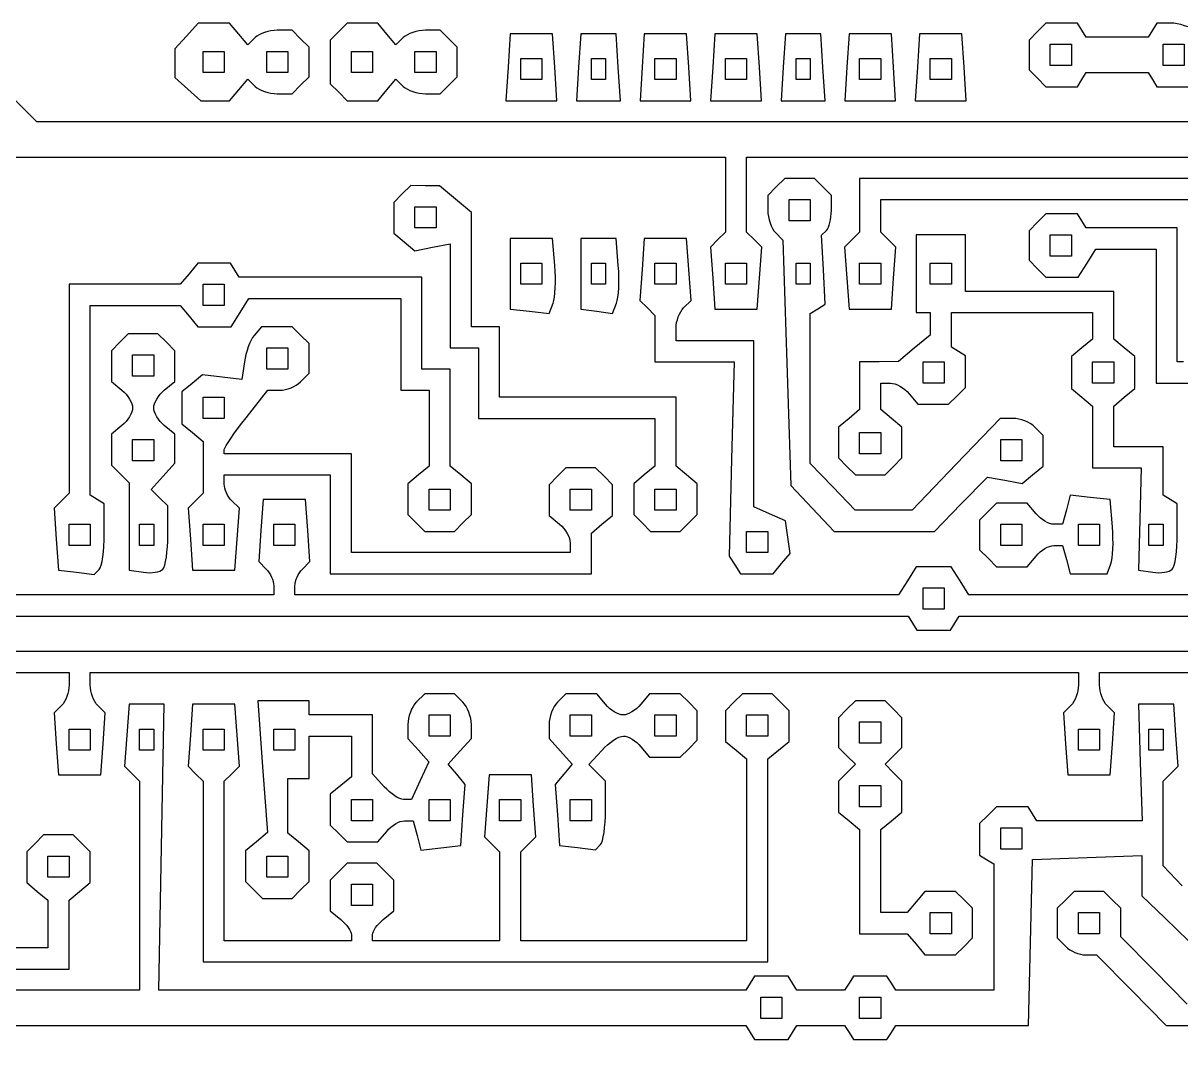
# Model space of a CAD drawing. Extents: x 0.07 to 5.4, y 0.01 to 3.17.
# Drawn here: x 1.928 to 3.75, y 1.517 to 3.161 of the extents above; entities that cross this region are included whole.
import ezdxf

# ---------------------------------------------------------------- set-up
doc = ezdxf.new("R2010")
doc.units = 0
doc.layers.get('0').update_dxf_attribs({"linetype": 'CONTINUOUS'})

msp = doc.modelspace()

# ---------------------------------------------------------------- linework, layer by layer
at = {"color": 7}
for points in [[(2.293152, 3.138442), (2.28157, 3.12686), (2.267347, 3.143998), (2.253124, 3.161135), (2.228429, 3.161135), (2.203734, 3.161135), (2.185345, 3.140816), (2.166956, 3.120497), (2.166956, 3.098094), (2.166956, 3.075691), (2.187275, 3.057302), (2.207595, 3.038913), (2.230359, 3.038913), (2.230359, 3.038913)], [(2.526485, 3.138442), (2.514903, 3.12686), (2.50068, 3.143998), (2.486457, 3.161135), (2.462262, 3.161135), (2.438067, 3.161135), (2.424734, 3.147802), (2.4114, 3.134469), (2.4114, 3.100024), (2.4114, 3.06558), (2.424734, 3.052246), (2.438067, 3.038913), (2.462262, 3.038913), (2.462263, 3.038913)], [(3.734429, 3.161135), (3.712712, 3.161135), (3.705845, 3.150024), (3.698978, 3.138913), (3.650289, 3.138913), (3.601601, 3.138913), (3.594734, 3.150024), (3.587867, 3.161135), (3.562967, 3.161135), (3.538067, 3.161135), (3.524734, 3.147802), (3.5114, 3.134469), (3.5114, 3.111135), (3.5114, 3.087802), (3.524734, 3.074469), (3.538067, 3.061135), (3.562967, 3.061135), (3.587867, 3.061135), (3.594734, 3.072246), (3.601601, 3.083357), (3.650289, 3.083357), (3.698978, 3.083357), (3.705845, 3.072246), (3.712712, 3.061135), (3.737612, 3.061135), (3.762512, 3.061135)], [(2.328067, 3.050024), (2.3514, 3.050024), (2.364734, 3.063357), (2.378067, 3.076691), (2.378067, 3.100024), (2.378067, 3.123357), (2.364734, 3.136691), (2.3514, 3.150024), (2.328067, 3.150024)], [(2.5614, 3.050024), (2.584734, 3.050024), (2.598067, 3.063357), (2.6114, 3.076691), (2.6114, 3.100024), (2.6114, 3.123357), (2.598067, 3.136691), (2.584734, 3.150024), (2.5614, 3.150024)], [(2.728068, 3.038913), (2.768174, 3.038913), (2.764787, 3.091691), (2.761401, 3.144469), (2.728068, 3.144469), (2.694734, 3.144469), (2.691348, 3.091691), (2.687961, 3.038913), (2.728068, 3.038913), (2.728068, 3.038913)], [(2.833623, 3.038913), (2.868174, 3.038913), (2.864787, 3.091691), (2.861401, 3.144469), (2.833623, 3.144469), (2.805845, 3.144469), (2.802459, 3.091691), (2.799072, 3.038913), (2.833623, 3.038913), (2.833623, 3.038913)], [(2.939179, 3.038913), (2.979285, 3.038913), (2.975899, 3.091691), (2.972512, 3.144469), (2.939179, 3.144469), (2.905845, 3.144469), (2.902459, 3.091691), (2.899072, 3.038913), (2.939179, 3.038913), (2.939179, 3.038913)], [(3.05029, 3.038913), (3.090396, 3.038913), (3.08701, 3.091691), (3.083623, 3.144469), (3.05029, 3.144469), (3.016956, 3.144469), (3.01357, 3.091691), (3.010183, 3.038913), (3.05029, 3.038913), (3.05029, 3.038913)], [(3.155845, 3.038913), (3.190396, 3.038913), (3.18701, 3.091691), (3.183623, 3.144469), (3.155845, 3.144469), (3.128068, 3.144469), (3.124681, 3.091691), (3.121294, 3.038913), (3.155845, 3.038913), (3.155845, 3.038913)], [(3.261401, 3.038913), (3.301507, 3.038913), (3.298121, 3.091691), (3.294734, 3.144469), (3.261401, 3.144469), (3.228068, 3.144469), (3.224681, 3.091691), (3.221294, 3.038913), (3.261401, 3.038913), (3.261401, 3.038913)], [(3.372512, 3.038913), (3.412618, 3.038913), (3.409232, 3.091691), (3.405845, 3.144469), (3.372512, 3.144469), (3.339179, 3.144469), (3.335792, 3.091691), (3.332406, 3.038913), (3.372512, 3.038913), (3.372512, 3.038913)], [(2.228067, 3.083357), (2.2114, 3.083357), (2.2114, 3.100024), (2.2114, 3.116691), (2.228067, 3.116691), (2.244734, 3.116691), (2.244734, 3.100024), (2.244734, 3.083357), (2.228067, 3.083357), (2.228067, 3.083357)], [(2.328067, 3.083357), (2.3114, 3.083357), (2.3114, 3.100024), (2.3114, 3.116691), (2.328067, 3.116691), (2.344734, 3.116691), (2.344734, 3.100024), (2.344734, 3.083357), (2.328067, 3.083357), (2.328067, 3.083357)], [(2.4614, 3.083357), (2.444734, 3.083357), (2.444734, 3.100024), (2.444734, 3.116691), (2.4614, 3.116691), (2.478067, 3.116691), (2.478067, 3.100024), (2.478067, 3.083357), (2.4614, 3.083357), (2.4614, 3.083357)], [(2.5614, 3.083357), (2.544734, 3.083357), (2.544734, 3.100024), (2.544734, 3.116691), (2.5614, 3.116691), (2.578067, 3.116691), (2.578067, 3.100024), (2.578067, 3.083357), (2.5614, 3.083357), (2.5614, 3.083357)], [(3.561401, 3.094469), (3.544734, 3.094469), (3.544734, 3.111135), (3.544734, 3.127802), (3.561401, 3.127802), (3.578068, 3.127802), (3.578068, 3.111135), (3.578068, 3.094469), (3.561401, 3.094469), (3.561401, 3.094469)], [(3.739179, 3.094469), (3.722512, 3.094469), (3.722512, 3.111135), (3.722512, 3.127802), (3.739179, 3.127802), (3.755845, 3.127802), (3.755845, 3.111135), (3.755845, 3.094469), (3.739179, 3.094469), (3.739179, 3.094469)], [(2.728068, 3.072246), (2.711401, 3.072246), (2.711401, 3.088913), (2.711401, 3.10558), (2.728068, 3.10558), (2.744734, 3.10558), (2.744734, 3.088913), (2.744734, 3.072246), (2.728068, 3.072246), (2.728068, 3.072246)], [(2.833623, 3.072246), (2.822512, 3.072246), (2.822512, 3.088913), (2.822512, 3.10558), (2.833623, 3.10558), (2.844734, 3.10558), (2.844734, 3.088913), (2.844734, 3.072246), (2.833623, 3.072246), (2.833623, 3.072246)], [(2.939179, 3.072246), (2.922512, 3.072246), (2.922512, 3.088913), (2.922512, 3.10558), (2.939179, 3.10558), (2.955845, 3.10558), (2.955845, 3.088913), (2.955845, 3.072246), (2.939179, 3.072246), (2.939179, 3.072246)], [(3.05029, 3.072246), (3.033623, 3.072246), (3.033623, 3.088913), (3.033623, 3.10558), (3.05029, 3.10558), (3.066956, 3.10558), (3.066956, 3.088913), (3.066956, 3.072246), (3.05029, 3.072246), (3.05029, 3.072246)], [(3.155845, 3.072246), (3.144734, 3.072246), (3.144734, 3.088913), (3.144734, 3.10558), (3.155845, 3.10558), (3.166956, 3.10558), (3.166956, 3.088913), (3.166956, 3.072246), (3.155845, 3.072246), (3.155845, 3.072246)], [(3.261401, 3.072246), (3.244734, 3.072246), (3.244734, 3.088913), (3.244734, 3.10558), (3.261401, 3.10558), (3.278068, 3.10558), (3.278068, 3.088913), (3.278068, 3.072246), (3.261401, 3.072246), (3.261401, 3.072246)], [(3.372512, 3.072246), (3.355845, 3.072246), (3.355845, 3.088913), (3.355845, 3.10558), (3.372512, 3.10558), (3.389179, 3.10558), (3.389179, 3.088913), (3.389179, 3.072246), (3.372512, 3.072246), (3.372512, 3.072246)], [(5.0114, 3.00558), (3.480566, 3.00558), (1.949733, 3.00558), (1.866956, 3.088913)], [(2.230359, 3.038913), (2.253124, 3.038913), (2.267347, 3.056051), (2.28157, 3.073188), (2.293152, 3.061606)], [(2.462263, 3.038913), (2.486458, 3.038913), (2.500681, 3.056051), (2.514904, 3.073188), (2.526486, 3.061606)], [(1.906608, 2.950024), (2.470115, 2.950024), (3.033622, 2.950024), (3.033622, 2.891135), (3.033622, 2.832246), (3.021799, 2.820423), (3.009975, 2.808599), (3.013465, 2.759867), (3.016956, 2.711135), (3.050289, 2.711135), (3.083622, 2.711135), (3.087113, 2.759867), (3.090603, 2.808599), (3.078779, 2.820423), (3.066956, 2.832246), (3.066956, 2.891135), (3.066956, 2.950024), (4.0114, 2.950024)], [(3.200289, 2.86632), (3.200289, 2.890024), (3.186956, 2.903357), (3.173623, 2.916691), (3.150289, 2.916691), (3.126956, 2.916691), (3.113623, 2.903357), (3.100289, 2.890024), (3.100289, 2.866691)], [(3.855845, 2.916691), (3.550289, 2.916691), (3.244734, 2.916691), (3.244734, 2.874469), (3.244734, 2.832246), (3.23291, 2.820423), (3.221086, 2.808599), (3.224577, 2.759867), (3.228067, 2.711135), (3.2614, 2.711135), (3.294734, 2.711135), (3.298224, 2.759867), (3.301715, 2.808599), (3.289891, 2.820423), (3.278067, 2.832246), (3.278067, 2.857802), (3.278067, 2.883357), (3.550289, 2.883357), (3.822512, 2.883357)], [(2.939178, 2.361135), (2.962512, 2.361135), (2.975845, 2.374469), (2.989178, 2.387802), (2.989178, 2.411997), (2.989178, 2.436192), (2.972512, 2.450024), (2.955845, 2.463856), (2.955845, 2.518051), (2.955845, 2.572246), (2.816956, 2.572246), (2.678067, 2.572246), (2.678067, 2.627802), (2.678067, 2.683357), (2.655845, 2.683357), (2.633623, 2.683357), (2.633623, 2.773243), (2.633623, 2.863129), (2.608623, 2.883985), (2.583623, 2.90484), (2.560845, 2.90521), (2.538067, 2.90558), (2.524734, 2.892246), (2.5114, 2.878913), (2.5114, 2.854718), (2.5114, 2.830523), (2.528003, 2.816744), (2.544606, 2.802965), (2.572448, 2.808287), (2.600289, 2.813609), (2.600289, 2.731817), (2.600289, 2.650024), (2.622512, 2.650024), (2.644734, 2.650024), (2.644734, 2.594469), (2.644734, 2.538913), (2.783623, 2.538913), (2.922512, 2.538913), (2.922512, 2.501385), (2.922512, 2.463856), (2.905845, 2.450024), (2.889178, 2.436192), (2.889178, 2.411997), (2.889178, 2.387802), (2.902512, 2.374469), (2.915845, 2.361135), (2.939178, 2.361135), (2.939178, 2.361135)], [(3.150289, 2.850024), (3.133623, 2.850024), (3.133623, 2.866691), (3.133623, 2.883357), (3.150289, 2.883357), (3.166956, 2.883357), (3.166956, 2.866691), (3.166956, 2.850024), (3.150289, 2.850024), (3.150289, 2.850024)], [(2.5614, 2.838913), (2.544734, 2.838913), (2.544734, 2.85558), (2.544734, 2.872246), (2.5614, 2.872246), (2.578067, 2.872246), (2.578067, 2.85558), (2.578067, 2.838913), (2.5614, 2.838913), (2.5614, 2.838913)], [(3.754484, 2.627802), (3.744734, 2.627802), (3.744734, 2.733357), (3.744734, 2.838913), (3.673167, 2.838913), (3.601601, 2.838913), (3.594734, 2.850024), (3.587867, 2.861135), (3.562967, 2.861135), (3.538067, 2.861135), (3.524734, 2.847802), (3.5114, 2.834469), (3.5114, 2.811135), (3.5114, 2.787802), (3.524734, 2.774469), (3.538067, 2.761135), (3.563529, 2.761135), (3.58899, 2.761135), (3.602868, 2.783357), (3.616746, 2.80558), (3.664073, 2.80558), (3.7114, 2.80558), (3.7114, 2.700024), (3.7114, 2.594469), (3.737456, 2.594469), (3.763512, 2.594469)], [(3.112212, 2.831435), (3.124134, 2.819513), (3.130232, 2.626435), (3.13633, 2.433357), (3.170489, 2.397246), (3.204649, 2.361135), (3.283547, 2.361135), (3.283547, 2.361135)], [(3.486399, 2.538913), (3.465842, 2.538913), (3.396747, 2.466691), (3.327652, 2.394469), (3.282817, 2.394469), (3.237982, 2.394469), (3.202469, 2.431109), (3.166956, 2.467749), (3.166956, 2.586008), (3.166956, 2.704268), (3.178831, 2.711607), (3.190706, 2.718947), (3.187831, 2.773115), (3.184956, 2.827283), (3.192623, 2.83495)], [(3.744734, 2.356776), (3.744734, 2.404268), (3.733623, 2.411135), (3.722512, 2.418002), (3.722512, 2.456235), (3.722512, 2.494469), (3.683623, 2.494469), (3.644734, 2.494469), (3.644734, 2.526441), (3.644734, 2.558414), (3.6614, 2.572246), (3.678067, 2.586078), (3.678067, 2.611135), (3.678067, 2.636192), (3.6614, 2.650024), (3.644734, 2.663856), (3.644734, 2.701385), (3.644734, 2.738913), (3.528067, 2.738913), (3.4114, 2.738913), (3.4114, 2.783357), (3.4114, 2.827802), (3.372512, 2.827802), (3.333623, 2.827802), (3.333623, 2.766691), (3.333623, 2.70558), (3.344734, 2.70558), (3.355845, 2.70558), (3.355845, 2.687916), (3.355845, 2.670253), (3.330845, 2.649397), (3.305845, 2.628541), (3.275289, 2.628172), (3.244734, 2.627802), (3.244734, 2.590274), (3.244734, 2.552745), (3.228067, 2.538913), (3.2114, 2.525081), (3.2114, 2.500886), (3.2114, 2.476691), (3.224734, 2.463357), (3.238067, 2.450024), (3.2614, 2.450024), (3.284734, 2.450024), (3.298067, 2.463357), (3.3114, 2.476691), (3.3114, 2.500886), (3.3114, 2.525081), (3.294734, 2.538913), (3.278067, 2.552745), (3.278067, 2.573607), (3.278067, 2.594469), (3.293373, 2.594469)], [(3.5614, 2.794469), (3.544734, 2.794469), (3.544734, 2.811135), (3.544734, 2.827802), (3.5614, 2.827802), (3.578067, 2.827802), (3.578067, 2.811135), (3.578067, 2.794469), (3.5614, 2.794469), (3.5614, 2.794469)], [(2.764919, 2.779411), (2.7614, 2.822246), (2.728067, 2.822246), (2.694734, 2.822246), (2.694734, 2.766691), (2.694734, 2.711135), (2.725353, 2.707613), (2.725353, 2.707613)], [(2.864919, 2.779411), (2.8614, 2.822246), (2.833623, 2.822246), (2.805845, 2.822246), (2.805845, 2.766691), (2.805845, 2.711135), (2.830895, 2.707578), (2.830895, 2.707578)], [(2.967669, 2.712959), (2.979492, 2.724783), (2.976002, 2.773515), (2.972512, 2.822246), (2.939178, 2.822246), (2.905845, 2.822246), (2.902354, 2.773515), (2.898864, 2.724783), (2.910688, 2.712959), (2.922512, 2.701135), (2.922512, 2.664469), (2.922512, 2.627802), (2.984859, 2.627802), (3.047206, 2.627802), (3.043192, 2.475024), (3.039178, 2.322246), (3.048167, 2.308357), (3.057156, 2.294469), (3.082918, 2.294469), (3.082918, 2.294469)], [(2.055845, 2.356776), (2.055845, 2.404268), (2.044734, 2.411135), (2.033623, 2.418002), (2.033623, 2.567347), (2.033623, 2.716691), (2.104484, 2.716691), (2.175346, 2.716691), (2.189178, 2.700024), (2.20301, 2.683357), (2.229333, 2.683357), (2.255657, 2.683357), (2.269535, 2.70558), (2.283413, 2.727802), (2.402962, 2.727802), (2.522512, 2.727802), (2.522512, 2.65558), (2.522512, 2.583357), (2.544734, 2.583357), (2.566956, 2.583357), (2.566956, 2.523607), (2.566956, 2.463856), (2.550289, 2.450024), (2.533623, 2.436192), (2.533623, 2.411997), (2.533623, 2.387802), (2.546956, 2.374469), (2.560289, 2.361135), (2.583623, 2.361135), (2.606956, 2.361135), (2.620289, 2.374469), (2.633623, 2.387802), (2.633623, 2.411997), (2.633623, 2.436192), (2.616956, 2.450024), (2.600289, 2.463856), (2.600289, 2.540274), (2.600289, 2.616691), (2.578067, 2.616691), (2.555845, 2.616691), (2.555845, 2.688913), (2.555845, 2.761135), (2.412056, 2.761135), (2.268267, 2.761135), (2.2614, 2.772246), (2.254533, 2.783357), (2.228772, 2.783357), (2.20301, 2.783357), (2.189178, 2.766691), (2.175346, 2.750024), (2.087818, 2.750024), (2.000289, 2.750024), (2.000289, 2.58558), (2.000289, 2.421135), (1.988466, 2.409312), (1.976642, 2.397488), (1.980132, 2.348756), (1.983623, 2.300024), (2.011816, 2.296736), (2.011816, 2.296736)], [(2.728067, 2.750024), (2.7114, 2.750024), (2.7114, 2.766691), (2.7114, 2.783357), (2.728067, 2.783357), (2.744734, 2.783357), (2.744734, 2.766691), (2.744734, 2.750024), (2.728067, 2.750024), (2.728067, 2.750024)], [(2.833623, 2.750024), (2.822512, 2.750024), (2.822512, 2.766691), (2.822512, 2.783357), (2.833623, 2.783357), (2.844734, 2.783357), (2.844734, 2.766691), (2.844734, 2.750024), (2.833623, 2.750024), (2.833623, 2.750024)], [(2.939178, 2.750024), (2.922511, 2.750024), (2.922511, 2.766691), (2.922511, 2.783357), (2.939178, 2.783357), (2.955844, 2.783357), (2.955844, 2.766691), (2.955844, 2.750024), (2.939178, 2.750024), (2.939178, 2.750024)], [(3.050289, 2.750024), (3.033622, 2.750024), (3.033622, 2.766691), (3.033622, 2.783357), (3.050289, 2.783357), (3.066956, 2.783357), (3.066956, 2.766691), (3.066956, 2.750024), (3.050289, 2.750024), (3.050289, 2.750024)], [(3.155845, 2.750024), (3.144734, 2.750024), (3.144734, 2.766691), (3.144734, 2.783357), (3.155845, 2.783357), (3.166956, 2.783357), (3.166956, 2.766691), (3.166956, 2.750024), (3.155845, 2.750024), (3.155845, 2.750024)], [(3.2614, 2.750024), (3.244734, 2.750024), (3.244734, 2.766691), (3.244734, 2.783357), (3.2614, 2.783357), (3.278067, 2.783357), (3.278067, 2.766691), (3.278067, 2.750024), (3.2614, 2.750024), (3.2614, 2.750024)], [(3.372512, 2.750024), (3.355845, 2.750024), (3.355845, 2.766691), (3.355845, 2.783357), (3.372512, 2.783357), (3.389178, 2.783357), (3.389178, 2.766691), (3.389178, 2.750024), (3.372512, 2.750024), (3.372512, 2.750024)], [(2.228067, 2.716691), (2.2114, 2.716691), (2.2114, 2.733357), (2.2114, 2.750024), (2.228067, 2.750024), (2.244734, 2.750024), (2.244734, 2.733357), (2.244734, 2.716691), (2.228067, 2.716691), (2.228067, 2.716691)], [(2.725353, 2.707613), (2.755971, 2.704091), (2.762204, 2.720334)], [(2.830895, 2.707578), (2.855944, 2.704021), (2.862191, 2.720299)], [(3.322512, 2.577802), (3.336344, 2.561135), (3.360539, 2.561135), (3.384734, 2.561135), (3.398067, 2.574469), (3.4114, 2.587802), (3.4114, 2.612702), (3.4114, 2.637602), (3.400289, 2.644469), (3.389178, 2.651336), (3.389178, 2.678458), (3.389178, 2.70558), (3.500289, 2.70558), (3.6114, 2.70558), (3.6114, 2.684718), (3.6114, 2.663856), (3.594734, 2.650024), (3.578067, 2.636192), (3.578067, 2.611135), (3.578067, 2.586078), (3.594734, 2.572246), (3.6114, 2.558414), (3.6114, 2.509775), (3.6114, 2.461135), (3.649739, 2.461135), (3.688078, 2.461135), (3.68585, 2.38058), (3.683623, 2.300024), (3.706302, 2.296778), (3.706302, 2.296778)], [(2.364734, 2.596691), (2.378067, 2.610024), (2.378067, 2.633357), (2.378067, 2.656691), (2.364734, 2.670024), (2.3514, 2.683357), (2.327205, 2.683357), (2.30301, 2.683357), (2.291603, 2.669469)], [(3.082918, 2.294469), (3.108679, 2.294469), (3.122004, 2.310524), (3.135328, 2.326579), (3.131697, 2.35219), (3.128067, 2.377802), (3.103067, 2.38877), (3.078067, 2.399738), (3.078067, 2.530437), (3.078067, 2.661135), (3.016956, 2.661135), (2.955845, 2.661135), (2.955845, 2.681135)], [(2.150289, 2.583357), (2.166956, 2.59719), (2.166956, 2.621385), (2.166956, 2.64558), (2.153623, 2.658913), (2.140289, 2.672246), (2.116956, 2.672246), (2.093623, 2.672246), (2.080289, 2.658913), (2.066956, 2.64558), (2.066956, 2.621385), (2.066956, 2.59719), (2.083623, 2.583357)], [(2.328066, 2.616691), (2.3114, 2.616691), (2.3114, 2.633357), (2.3114, 2.650024), (2.328066, 2.650024), (2.344733, 2.650024), (2.344733, 2.633357), (2.344733, 2.616691), (2.328066, 2.616691), (2.328066, 2.616691)], [(2.116956, 2.60558), (2.100289, 2.60558), (2.100289, 2.622246), (2.100289, 2.638913), (2.116956, 2.638913), (2.133623, 2.638913), (2.133623, 2.622246), (2.133623, 2.60558), (2.116956, 2.60558), (2.116956, 2.60558)], [(2.276354, 2.627802), (2.272512, 2.600024), (2.241368, 2.603674), (2.210224, 2.607324), (2.194145, 2.59398), (2.178067, 2.580636), (2.178067, 2.55558), (2.178067, 2.530523), (2.194734, 2.516691), (2.2114, 2.502859), (2.2114, 2.461997), (2.2114, 2.421135), (2.199577, 2.409312), (2.187753, 2.397488), (2.191243, 2.348756), (2.194734, 2.300024), (2.228067, 2.300024), (2.2614, 2.300024), (2.264891, 2.348756), (2.268381, 2.397488), (2.256558, 2.409312)], [(3.3614, 2.594469), (3.344734, 2.594469), (3.344734, 2.611135), (3.344734, 2.627802), (3.3614, 2.627802), (3.378067, 2.627802), (3.378067, 2.611135), (3.378067, 2.594469), (3.3614, 2.594469), (3.3614, 2.594469)], [(3.628067, 2.594469), (3.6114, 2.594469), (3.6114, 2.611135), (3.6114, 2.627802), (3.628067, 2.627802), (3.644734, 2.627802), (3.644734, 2.611135), (3.644734, 2.594469), (3.628067, 2.594469), (3.628067, 2.594469)], [(2.228066, 2.538913), (2.2114, 2.538913), (2.2114, 2.55558), (2.2114, 2.572246), (2.228066, 2.572246), (2.244733, 2.572246), (2.244733, 2.55558), (2.244733, 2.538913), (2.228066, 2.538913), (2.228066, 2.538913)], [(2.279001, 2.540092), (2.313268, 2.583357), (2.332334, 2.583357)], [(4.742016, 2.550024), (4.718388, 2.550024), (4.692672, 2.525865), (4.666956, 2.501706), (4.641239, 2.525865), (4.615523, 2.550024), (4.592962, 2.550024), (4.5704, 2.550024), (4.550289, 2.527802), (4.530178, 2.50558), (4.276345, 2.50558), (4.022511, 2.50558), (4.022511, 2.338913), (4.022511, 2.172246), (2.139178, 2.172246), (0.255845, 2.172246), (0.255845, 1.816691), (0.255845, 1.461135), (0.505189, 1.461135), (0.754533, 1.461135), (0.7614, 1.450024), (0.768267, 1.438913), (0.789984, 1.438913)], [(2.083623, 2.527802), (2.066956, 2.51397), (2.066956, 2.489775), (2.066956, 2.46558), (2.080845, 2.451664), (2.094734, 2.437749), (2.094734, 2.368887), (2.094734, 2.300024), (2.117413, 2.296778), (2.117413, 2.296778)], [(2.155845, 2.355209), (2.155845, 2.401135), (2.142774, 2.414206), (2.129703, 2.427277), (2.14833, 2.447859), (2.166956, 2.468441), (2.166956, 2.491205), (2.166956, 2.51397), (2.150289, 2.527802)], [(3.2614, 2.483357), (3.244734, 2.483357), (3.244734, 2.500024), (3.244734, 2.516691), (3.2614, 2.516691), (3.278067, 2.516691), (3.278067, 2.500024), (3.278067, 2.483357), (3.2614, 2.483357), (3.2614, 2.483357)], [(3.283547, 2.361135), (3.362446, 2.361135), (3.404222, 2.403918), (3.445999, 2.446701), (3.473208, 2.441499), (3.500417, 2.436298), (3.51702, 2.450077), (3.533623, 2.463856), (3.533623, 2.488051), (3.533623, 2.512246), (3.520289, 2.52558)], [(2.116956, 2.472246), (2.100289, 2.472246), (2.100289, 2.488913), (2.100289, 2.50558), (2.116956, 2.50558), (2.133623, 2.50558), (2.133623, 2.488913), (2.133623, 2.472246), (2.116956, 2.472246), (2.116956, 2.472246)], [(3.483623, 2.472246), (3.466956, 2.472246), (3.466956, 2.488913), (3.466956, 2.50558), (3.483623, 2.50558), (3.500289, 2.50558), (3.500289, 2.488913), (3.500289, 2.472246), (3.483623, 2.472246), (3.483623, 2.472246)], [(2.789178, 2.343108), (2.789178, 2.327802), (2.616956, 2.327802), (2.444734, 2.327802), (2.444734, 2.40558), (2.444734, 2.483357), (2.344734, 2.483357), (2.244734, 2.483357), (2.244734, 2.490092)], [(2.616955, 2.294469), (2.822511, 2.294469), (2.822511, 2.326441), (2.822511, 2.358414), (2.839178, 2.372246), (2.855845, 2.386078), (2.855845, 2.410274), (2.855845, 2.434469), (2.842512, 2.447802), (2.829178, 2.461135), (2.805845, 2.461135), (2.782512, 2.461135), (2.769178, 2.447802), (2.755845, 2.434469), (2.755845, 2.410274), (2.755845, 2.386078), (2.772512, 2.372246)], [(3.622511, 2.118913), (3.622511, 2.138913), (3.839178, 2.138913), (4.055845, 2.138913), (4.055845, 2.30558), (4.055845, 2.472246), (4.293011, 2.472246), (4.530178, 2.472246), (4.550289, 2.450024), (4.5704, 2.427802), (4.592962, 2.427802), (4.615523, 2.427802), (4.641239, 2.451961), (4.666956, 2.47612), (4.692672, 2.451961), (4.718388, 2.427802), (4.742016, 2.427802)], [(2.244734, 2.43558), (2.244734, 2.450024), (2.328067, 2.450024), (2.4114, 2.450024), (2.4114, 2.372246), (2.4114, 2.294469), (2.616956, 2.294469), (2.616955, 2.294469)], [(2.583623, 2.394469), (2.566956, 2.394469), (2.566956, 2.411135), (2.566956, 2.427802), (2.583623, 2.427802), (2.600289, 2.427802), (2.600289, 2.411135), (2.600289, 2.394469), (2.583623, 2.394469), (2.583623, 2.394469)], [(2.805844, 2.394469), (2.789178, 2.394469), (2.789178, 2.411135), (2.789178, 2.427802), (2.805844, 2.427802), (2.822511, 2.427802), (2.822511, 2.411135), (2.822511, 2.394469), (2.805844, 2.394469), (2.805844, 2.394469)], [(2.939178, 2.394469), (2.922512, 2.394469), (2.922512, 2.411135), (2.922512, 2.427802), (2.939178, 2.427802), (2.955845, 2.427802), (2.955845, 2.411135), (2.955845, 2.394469), (2.939178, 2.394469), (2.939178, 2.394469)], [(2.367668, 2.301848), (2.379492, 2.313672), (2.376002, 2.362403), (2.372511, 2.411135), (2.339178, 2.411135), (2.305845, 2.411135), (2.302354, 2.362403), (2.298864, 2.313672), (2.310687, 2.301848)], [(3.522512, 2.388913), (3.508679, 2.40558), (3.484484, 2.40558), (3.460289, 2.40558), (3.446956, 2.392246), (3.433623, 2.378913), (3.433623, 2.35558), (3.433623, 2.332246), (3.446956, 2.318913), (3.460289, 2.30558), (3.484484, 2.30558), (3.508679, 2.30558), (3.522512, 2.322246)], [(3.642696, 2.3683), (3.639178, 2.411135), (3.607796, 2.414731), (3.576414, 2.418326), (3.570389, 2.395286), (3.564364, 2.372246), (3.550354, 2.372246)], [(2.016956, 2.338913), (2.000289, 2.338913), (2.000289, 2.35558), (2.000289, 2.372246), (2.016956, 2.372246), (2.033623, 2.372246), (2.033623, 2.35558), (2.033623, 2.338913), (2.016956, 2.338913), (2.016956, 2.338913)], [(2.122512, 2.338913), (2.1114, 2.338913), (2.1114, 2.35558), (2.1114, 2.372246), (2.122512, 2.372246), (2.133623, 2.372246), (2.133623, 2.35558), (2.133623, 2.338913), (2.122512, 2.338913), (2.122512, 2.338913)], [(2.228066, 2.338913), (2.2114, 2.338913), (2.2114, 2.35558), (2.2114, 2.372246), (2.228066, 2.372246), (2.244733, 2.372246), (2.244733, 2.35558), (2.244733, 2.338913), (2.228066, 2.338913), (2.228066, 2.338913)], [(2.339178, 2.338913), (2.322511, 2.338913), (2.322511, 2.35558), (2.322511, 2.372246), (2.339178, 2.372246), (2.355845, 2.372246), (2.355845, 2.35558), (2.355845, 2.338913), (2.339178, 2.338913), (2.339178, 2.338913)], [(3.483622, 2.338913), (3.466956, 2.338913), (3.466956, 2.35558), (3.466956, 2.372246), (3.483622, 2.372246), (3.500289, 2.372246), (3.500289, 2.35558), (3.500289, 2.338913), (3.483622, 2.338913), (3.483622, 2.338913)], [(3.605845, 2.338913), (3.589178, 2.338913), (3.589178, 2.35558), (3.589178, 2.372246), (3.605845, 2.372246), (3.622511, 2.372246), (3.622511, 2.35558), (3.622511, 2.338913), (3.605845, 2.338913), (3.605845, 2.338913)], [(3.7114, 2.338913), (3.700289, 2.338913), (3.700289, 2.35558), (3.700289, 2.372246), (3.7114, 2.372246), (3.722512, 2.372246), (3.722512, 2.35558), (3.722512, 2.338913), (3.7114, 2.338913), (3.7114, 2.338913)], [(3.083622, 2.327802), (3.066955, 2.327802), (3.066955, 2.344469), (3.066955, 2.361135), (3.083622, 2.361135), (3.100289, 2.361135), (3.100289, 2.344469), (3.100289, 2.327802), (3.083622, 2.327802), (3.083622, 2.327802)], [(3.550354, 2.338913), (3.564364, 2.338913), (3.570175, 2.316691), (3.575987, 2.294469), (3.605153, 2.294469), (3.605153, 2.294469)], [(2.011816, 2.296736), (2.04001, 2.293448), (2.047927, 2.301366)], [(3.9114, 2.277146), (3.9114, 2.261135), (3.664073, 2.261135), (3.416746, 2.261135), (3.402868, 2.283357), (3.38899, 2.30558), (3.3614, 2.30558), (3.333811, 2.30558), (3.319933, 2.283357), (3.306055, 2.261135), (2.83095, 2.261135), (2.355845, 2.261135), (2.355845, 2.27558)], [(3.605153, 2.294469), (3.63432, 2.294469), (3.640267, 2.309967)], [(2.322511, 2.27558), (2.322511, 2.261135), (2.0614, 2.261135), (1.800289, 2.261135)], [(3.3614, 2.238913), (3.344733, 2.238913), (3.344733, 2.25558), (3.344733, 2.272246), (3.3614, 2.272246), (3.378067, 2.272246), (3.378067, 2.25558), (3.378067, 2.238913), (3.3614, 2.238913), (3.3614, 2.238913)], [(1.755189, 2.227802), (3.3212, 2.227802), (3.328067, 2.216691), (3.334934, 2.20558), (3.3614, 2.20558), (3.387866, 2.20558), (3.394733, 2.216691), (3.4016, 2.227802), (3.673167, 2.227802), (3.944733, 2.227802)], [(0.978067, 2.118913), (0.978067, 2.138913), (1.489178, 2.138913), (2.000289, 2.138913), (2.000289, 2.118913)], [(2.033622, 2.118913), (2.033622, 2.138913), (2.8114, 2.138913), (3.589178, 2.138913), (3.589178, 2.118913)], [(2.655844, 1.683358), (3.100288, 1.683358), (3.100288, 1.843108), (3.100288, 2.002859), (3.116955, 2.016691), (3.133622, 2.030523), (3.133622, 2.054718), (3.133622, 2.078913), (3.120288, 2.092246), (3.106955, 2.10558), (3.083622, 2.10558), (3.060288, 2.10558), (3.046955, 2.092246), (3.033622, 2.078913), (3.033622, 2.054718), (3.033622, 2.030523), (3.050288, 2.016691), (3.066955, 2.002859), (3.066955, 1.859775), (3.066955, 1.716691), (2.889177, 1.716691), (2.7114, 1.716691), (2.7114, 1.786691), (2.7114, 1.856691), (2.723223, 1.868515), (2.735047, 1.880338), (2.731557, 1.92907), (2.728067, 1.977802), (2.694733, 1.977802), (2.6614, 1.977802), (2.65791, 1.92907), (2.654419, 1.880338), (2.666243, 1.868515), (2.678067, 1.856691), (2.678067, 1.786691), (2.678067, 1.716691), (2.578067, 1.716691), (2.478067, 1.716691), (2.478067, 1.726442)], [(2.620289, 2.092246), (2.606956, 2.10558), (2.583622, 2.10558), (2.560289, 2.10558), (2.546956, 2.092246)], [(2.844734, 2.088913), (2.830902, 2.10558), (2.806707, 2.10558), (2.782512, 2.10558), (2.769178, 2.092246)], [(2.900289, 2.022246), (2.914121, 2.00558), (2.938316, 2.00558), (2.962512, 2.00558), (2.975845, 2.018913), (2.989178, 2.032246), (2.989178, 2.05558), (2.989178, 2.078913), (2.975845, 2.092246), (2.962512, 2.10558), (2.938316, 2.10558), (2.914121, 2.10558), (2.900289, 2.088913)], [(3.752368, 1.80341), (3.722511, 1.834574), (3.722511, 1.901188), (3.722511, 1.967802), (3.734335, 1.979626), (3.746159, 1.991449), (3.742668, 2.040181), (3.739178, 2.088913), (3.7114, 2.088913), (3.683622, 2.088913), (3.686589, 1.997246), (3.689555, 1.90558), (3.606689, 1.90558), (3.523823, 1.90558), (3.516956, 1.916691), (3.510089, 1.927802), (3.485189, 1.927802), (3.460289, 1.927802), (3.446956, 1.914469), (3.433622, 1.901135), (3.433622, 1.876236), (3.433622, 1.851336), (3.444733, 1.844469), (3.455845, 1.837602), (3.455845, 1.738257), (3.455845, 1.638913), (3.378723, 1.638913), (3.3016, 1.638913), (3.294733, 1.650024), (3.287866, 1.661135), (3.2614, 1.661135), (3.234934, 1.661135), (3.228067, 1.650024), (3.2212, 1.638913), (3.183622, 1.638913), (3.146045, 1.638913), (3.139178, 1.650024), (3.132311, 1.661135), (3.105845, 1.661135), (3.079378, 1.661135), (3.072511, 1.650024), (3.065644, 1.638913), (2.603752, 1.638913), (2.14186, 1.638913), (2.146074, 1.863913), (2.150289, 2.088913), (2.122511, 2.088913), (2.094733, 2.088913), (2.091243, 2.040181), (2.087753, 1.991449), (2.099576, 1.979626), (2.1114, 1.967802), (2.1114, 1.803358), (2.1114, 1.638913), (1.284278, 1.638913)], [(1.988465, 2.087089), (1.976642, 2.075266), (1.980132, 2.026534), (1.983622, 1.977802), (2.016956, 1.977802), (2.050289, 1.977802), (2.053779, 2.026534), (2.05727, 2.075266), (2.045446, 2.087089)], [(2.444733, 1.726442), (2.444733, 1.716691), (2.344733, 1.716691), (2.244733, 1.716691), (2.244733, 1.842246), (2.244733, 1.967802), (2.256557, 1.979626), (2.268381, 1.991449), (2.26489, 2.040181), (2.2614, 2.088913), (2.228067, 2.088913), (2.194733, 2.088913), (2.191243, 2.040181), (2.187753, 1.991449), (2.199576, 1.979626), (2.2114, 1.967802), (2.2114, 1.82558), (2.2114, 1.683358), (2.655844, 1.683358), (2.655844, 1.683358)], [(2.496455, 1.95923), (2.478067, 1.979552), (2.478067, 2.025899), (2.478067, 2.072246), (2.428067, 2.072246), (2.378067, 2.072246), (2.378067, 2.083358), (2.378067, 2.094469), (2.337655, 2.094469), (2.297244, 2.094469), (2.30486, 1.99072), (2.312476, 1.886971), (2.295271, 1.872693), (2.278067, 1.858414), (2.278067, 1.834219), (2.278067, 1.810024), (2.2914, 1.796691), (2.304733, 1.783358), (2.328067, 1.783358), (2.328067, 1.783358)], [(3.371649, 1.694469), (3.395844, 1.694469), (3.409177, 1.707802), (3.422511, 1.721135), (3.422511, 1.744469), (3.422511, 1.767802), (3.409177, 1.781135), (3.395844, 1.794469), (3.371649, 1.794469), (3.347454, 1.794469), (3.333622, 1.777802), (3.31979, 1.761135), (3.298928, 1.761135), (3.278066, 1.761135), (3.278066, 1.826442), (3.278066, 1.891748), (3.294733, 1.90558), (3.3114, 1.919412), (3.3114, 1.943607), (3.3114, 1.967802), (3.298066, 1.981135), (3.284733, 1.994469), (3.298066, 2.007802), (3.3114, 2.021135), (3.3114, 2.044469), (3.3114, 2.067802), (3.298066, 2.081135), (3.284733, 2.094469), (3.2614, 2.094469), (3.238066, 2.094469), (3.224733, 2.081135), (3.2114, 2.067802), (3.2114, 2.044469), (3.2114, 2.021135), (3.224733, 2.007802), (3.238066, 1.994469), (3.224733, 1.981135), (3.2114, 1.967802), (3.2114, 1.943607), (3.2114, 1.919412), (3.228066, 1.90558), (3.244733, 1.891748), (3.244733, 1.809775), (3.244733, 1.727802), (3.282261, 1.727802), (3.31979, 1.727802), (3.333622, 1.711135), (3.347454, 1.694469), (3.371649, 1.694469), (3.371649, 1.694469)], [(3.577354, 2.087089), (3.56553, 2.075266), (3.569021, 2.026534), (3.572511, 1.977802), (3.605845, 1.977802), (3.639178, 1.977802), (3.642668, 2.026534), (3.646159, 2.075266), (3.634335, 2.087089)], [(2.583622, 2.038913), (2.566956, 2.038913), (2.566956, 2.05558), (2.566956, 2.072246), (2.583622, 2.072246), (2.600289, 2.072246), (2.600289, 2.05558), (2.600289, 2.038913), (2.583622, 2.038913), (2.583622, 2.038913)], [(2.805845, 2.038913), (2.789178, 2.038913), (2.789178, 2.05558), (2.789178, 2.072246), (2.805845, 2.072246), (2.822512, 2.072246), (2.822512, 2.05558), (2.822512, 2.038913), (2.805845, 2.038913), (2.805845, 2.038913)], [(2.939178, 2.038913), (2.922512, 2.038913), (2.922512, 2.05558), (2.922512, 2.072246), (2.939178, 2.072246), (2.955845, 2.072246), (2.955845, 2.05558), (2.955845, 2.038913), (2.939178, 2.038913), (2.939178, 2.038913)], [(3.083622, 2.038913), (3.066955, 2.038913), (3.066955, 2.05558), (3.066955, 2.072246), (3.083622, 2.072246), (3.100288, 2.072246), (3.100288, 2.05558), (3.100288, 2.038913), (3.083622, 2.038913), (3.083622, 2.038913)], [(3.2614, 2.027802), (3.244733, 2.027802), (3.244733, 2.044469), (3.244733, 2.061135), (3.2614, 2.061135), (3.278067, 2.061135), (3.278067, 2.044469), (3.278067, 2.027802), (3.2614, 2.027802), (3.2614, 2.027802)], [(2.016956, 2.016691), (2.000289, 2.016691), (2.000289, 2.033358), (2.000289, 2.050024), (2.016956, 2.050024), (2.033622, 2.050024), (2.033622, 2.033358), (2.033622, 2.016691), (2.016956, 2.016691), (2.016956, 2.016691)], [(2.122511, 2.016691), (2.1114, 2.016691), (2.1114, 2.033358), (2.1114, 2.050024), (2.122511, 2.050024), (2.133622, 2.050024), (2.133622, 2.033358), (2.133622, 2.016691), (2.122511, 2.016691), (2.122511, 2.016691)], [(2.228066, 2.016691), (2.2114, 2.016691), (2.2114, 2.033358), (2.2114, 2.050024), (2.228066, 2.050024), (2.244733, 2.050024), (2.244733, 2.033358), (2.244733, 2.016691), (2.228066, 2.016691), (2.228066, 2.016691)], [(2.339178, 2.016691), (2.322511, 2.016691), (2.322511, 2.033358), (2.322511, 2.050024), (2.339178, 2.050024), (2.355844, 2.050024), (2.355844, 2.033358), (2.355844, 2.016691), (2.339178, 2.016691), (2.339178, 2.016691)], [(2.533622, 2.05701), (2.533622, 2.035107), (2.550192, 2.016798), (2.566762, 1.998488), (2.55297, 1.968787), (2.539178, 1.939086), (2.527011, 1.938998)], [(2.528131, 1.90558), (2.542142, 1.90558), (2.548167, 1.88254), (2.554192, 1.8595), (2.585574, 1.863095), (2.616956, 1.866691), (2.620412, 1.914734), (2.623869, 1.962778), (2.610546, 1.978832), (2.597222, 1.994886), (2.615422, 2.014996), (2.633622, 2.035107), (2.633622, 2.05701)], [(2.755845, 2.05701), (2.755845, 2.035107), (2.774045, 2.014996), (2.792245, 1.994886), (2.778922, 1.978832), (2.765598, 1.962778), (2.769055, 1.914734), (2.772512, 1.866691), (2.800705, 1.863403), (2.800705, 1.863403)], [(3.605845, 2.016691), (3.589178, 2.016691), (3.589178, 2.033358), (3.589178, 2.050024), (3.605845, 2.050024), (3.622511, 2.050024), (3.622511, 2.033358), (3.622511, 2.016691), (3.605845, 2.016691), (3.605845, 2.016691)], [(3.7114, 2.016691), (3.700289, 2.016691), (3.700289, 2.033358), (3.700289, 2.050024), (3.7114, 2.050024), (3.722511, 2.050024), (3.722511, 2.033358), (3.722511, 2.016691), (3.7114, 2.016691), (3.7114, 2.016691)], [(2.328067, 1.783358), (2.3514, 1.783358), (2.364733, 1.796691), (2.378067, 1.810024), (2.378067, 1.834219), (2.378067, 1.858414), (2.3614, 1.872246), (2.344733, 1.886079), (2.344733, 1.929162), (2.344733, 1.972246), (2.3614, 1.972246), (2.378067, 1.972246), (2.378067, 2.00558), (2.378067, 2.038913), (2.4114, 2.038913), (2.444733, 2.038913), (2.444733, 2.00694), (2.444733, 1.974967), (2.428067, 1.961135), (2.4114, 1.947303), (2.4114, 1.923108), (2.4114, 1.898913), (2.424733, 1.88558), (2.438067, 1.872246), (2.462262, 1.872246), (2.486457, 1.872246), (2.500289, 1.888913)], [(2.844734, 1.921876), (2.844734, 1.967802), (2.831663, 1.980873), (2.818592, 1.993944), (2.838941, 2.016428)], [(3.2614, 1.927802), (3.244733, 1.927802), (3.244733, 1.944469), (3.244733, 1.961135), (3.2614, 1.961135), (3.278067, 1.961135), (3.278067, 1.944469), (3.278067, 1.927802), (3.2614, 1.927802), (3.2614, 1.927802)], [(2.4614, 1.90558), (2.444733, 1.90558), (2.444733, 1.922246), (2.444733, 1.938913), (2.4614, 1.938913), (2.478067, 1.938913), (2.478067, 1.922246), (2.478067, 1.90558), (2.4614, 1.90558), (2.4614, 1.90558)], [(2.583622, 1.90558), (2.566956, 1.90558), (2.566956, 1.922246), (2.566956, 1.938913), (2.583622, 1.938913), (2.600289, 1.938913), (2.600289, 1.922246), (2.600289, 1.90558), (2.583622, 1.90558), (2.583622, 1.90558)], [(2.694733, 1.90558), (2.678066, 1.90558), (2.678066, 1.922246), (2.678066, 1.938913), (2.694733, 1.938913), (2.7114, 1.938913), (2.7114, 1.922246), (2.7114, 1.90558), (2.694733, 1.90558), (2.694733, 1.90558)], [(2.805845, 1.90558), (2.789178, 1.90558), (2.789178, 1.922246), (2.789178, 1.938913), (2.805845, 1.938913), (2.822512, 1.938913), (2.822512, 1.922246), (2.822512, 1.90558), (2.805845, 1.90558), (2.805845, 1.90558)], [(1.578067, 1.672246), (2.000289, 1.672246), (2.000289, 1.726442), (2.000289, 1.780637), (2.016956, 1.794469), (2.033622, 1.808301), (2.033622, 1.832496), (2.033622, 1.856691), (2.020289, 1.870024), (2.006956, 1.883358), (1.983622, 1.883358), (1.960289, 1.883358), (1.946956, 1.870024), (1.933622, 1.856691), (1.933622, 1.832496), (1.933622, 1.808301), (1.950289, 1.794469), (1.966956, 1.780637), (1.966956, 1.743108), (1.966956, 1.70558), (1.578067, 1.70558)], [(3.483622, 1.861135), (3.466956, 1.861135), (3.466956, 1.877802), (3.466956, 1.894469), (3.483622, 1.894469), (3.500289, 1.894469), (3.500289, 1.877802), (3.500289, 1.861135), (3.483622, 1.861135), (3.483622, 1.861135)], [(2.800705, 1.863403), (2.828899, 1.860115), (2.836816, 1.868033)], [(1.7614, 1.583358), (3.065644, 1.583358), (3.072511, 1.572246), (3.079378, 1.561135), (3.105845, 1.561135), (3.132311, 1.561135), (3.139178, 1.572246), (3.146045, 1.583358), (3.183622, 1.583358), (3.2212, 1.583358), (3.228067, 1.572246), (3.234934, 1.561135), (3.2614, 1.561135), (3.287866, 1.561135), (3.294733, 1.572246), (3.3016, 1.583358), (3.406148, 1.583358), (3.510695, 1.583358), (3.513825, 1.713913), (3.516956, 1.844469), (3.603067, 1.847714), (3.689178, 1.850959), (3.689178, 1.819338), (3.689178, 1.787717), (3.725818, 1.752204), (3.762458, 1.716691)], [(1.983622, 1.816691), (1.966956, 1.816691), (1.966956, 1.833358), (1.966956, 1.850024), (1.983622, 1.850024), (2.000289, 1.850024), (2.000289, 1.833358), (2.000289, 1.816691), (1.983622, 1.816691), (1.983622, 1.816691)], [(2.328067, 1.816691), (2.3114, 1.816691), (2.3114, 1.833358), (2.3114, 1.850024), (2.328067, 1.850024), (2.344733, 1.850024), (2.344733, 1.833358), (2.344733, 1.816691), (2.328067, 1.816691), (2.328067, 1.816691)], [(2.494733, 1.750024), (2.5114, 1.763856), (2.5114, 1.788051), (2.5114, 1.812246), (2.498067, 1.82558), (2.484733, 1.838913), (2.4614, 1.838913), (2.438067, 1.838913), (2.424733, 1.82558), (2.4114, 1.812246), (2.4114, 1.788051), (2.4114, 1.763856), (2.428067, 1.750024)], [(2.4614, 1.772246), (2.444733, 1.772246), (2.444733, 1.788913), (2.444733, 1.80558), (2.4614, 1.80558), (2.478066, 1.80558), (2.478066, 1.788913), (2.478066, 1.772246), (2.4614, 1.772246), (2.4614, 1.772246)], [(3.760565, 1.616691), (3.708205, 1.66985), (3.655844, 1.72301), (3.655844, 1.745406), (3.655844, 1.767802), (3.642511, 1.781135), (3.629178, 1.794469), (3.605844, 1.794469), (3.582511, 1.794469), (3.569178, 1.781135), (3.555844, 1.767802), (3.555844, 1.744469), (3.555844, 1.721135), (3.569178, 1.707802)], [(3.372511, 1.727802), (3.355844, 1.727802), (3.355844, 1.744469), (3.355844, 1.761135), (3.372511, 1.761135), (3.389178, 1.761135), (3.389178, 1.744469), (3.389178, 1.727802), (3.372511, 1.727802), (3.372511, 1.727802)], [(3.605844, 1.727802), (3.589178, 1.727802), (3.589178, 1.744469), (3.589178, 1.761135), (3.605844, 1.761135), (3.622511, 1.761135), (3.622511, 1.744469), (3.622511, 1.727802), (3.605844, 1.727802), (3.605844, 1.727802)], [(3.600151, 1.694469), (3.617791, 1.694469), (3.672511, 1.638913), (3.727231, 1.583358), (4.239816, 1.583358), (4.7524, 1.583358), (4.772511, 1.561135), (4.792622, 1.538913), (4.816956, 1.538913), (4.816956, 1.538913)], [(3.105845, 1.594469), (3.089178, 1.594469), (3.089178, 1.611135), (3.089178, 1.627802), (3.105845, 1.627802), (3.122511, 1.627802), (3.122511, 1.611135), (3.122511, 1.594469), (3.105845, 1.594469), (3.105845, 1.594469)], [(3.2614, 1.594469), (3.244733, 1.594469), (3.244733, 1.611135), (3.244733, 1.627802), (3.2614, 1.627802), (3.278067, 1.627802), (3.278067, 1.611135), (3.278067, 1.594469), (3.2614, 1.594469), (3.2614, 1.594469)]]:
    msp.add_lwpolyline(points, dxfattribs=at)
for points in [[(3.777941, 3.147525), (3.765954, 3.15501), (3.746374, 3.161135), (3.734429, 3.161135)], [(2.328067, 3.150024), (2.315234, 3.150024), (2.299522, 3.144812), (2.293152, 3.138442)], [(2.5614, 3.150024), (2.548567, 3.150024), (2.532855, 3.144812), (2.526485, 3.138442)], [(2.293152, 3.061606), (2.299522, 3.055236), (2.315234, 3.050024), (2.328067, 3.050024)], [(2.526486, 3.061606), (2.532855, 3.055236), (2.548567, 3.050024), (2.5614, 3.050024)], [(3.100289, 2.866691), (3.100289, 2.853857), (3.105654, 2.837992), (3.112212, 2.831435)], [(3.192623, 2.83495), (3.196839, 2.839167), (3.200289, 2.853283), (3.200289, 2.86632)], [(2.762204, 2.720334), (2.765632, 2.729267), (2.766854, 2.755852), (2.764919, 2.779411)], [(2.862191, 2.720299), (2.865626, 2.729251), (2.866854, 2.755852), (2.864919, 2.779411)], [(2.955845, 2.681135), (2.955845, 2.692135), (2.961166, 2.706456), (2.967669, 2.712959)], [(2.291603, 2.669469), (2.28533, 2.66183), (2.278467, 2.64308), (2.276354, 2.627802)], [(2.332334, 2.583357), (2.342821, 2.583357), (2.3574, 2.589357), (2.364734, 2.596691)], [(3.293373, 2.594469), (3.301792, 2.594469), (3.314904, 2.586969), (3.322512, 2.577802)], [(2.083623, 2.583357), (2.092789, 2.57575), (2.100289, 2.56325), (2.100289, 2.55558)], [(2.133623, 2.55558), (2.133623, 2.56325), (2.141123, 2.57575), (2.150289, 2.583357)], [(2.100289, 2.55558), (2.100289, 2.54791), (2.092789, 2.53541), (2.083623, 2.527802)], [(2.150289, 2.527802), (2.141123, 2.53541), (2.133623, 2.54791), (2.133623, 2.55558)], [(2.244734, 2.490092), (2.244734, 2.493796), (2.260154, 2.516296), (2.279001, 2.540092)], [(3.520289, 2.52558), (3.512956, 2.532913), (3.497705, 2.538913), (3.486399, 2.538913)], [(2.256558, 2.409312), (2.250054, 2.415815), (2.244734, 2.427635), (2.244734, 2.43558)], [(3.550354, 2.372246), (3.542648, 2.372246), (3.530119, 2.379746), (3.522512, 2.388913)], [(2.772512, 2.372246), (2.781678, 2.364639), (2.789178, 2.351526), (2.789178, 2.343108)], [(2.047927, 2.301366), (2.052282, 2.305721), (2.055845, 2.330655), (2.055845, 2.356776)], [(2.147968, 2.301407), (2.152301, 2.305739), (2.155845, 2.32995), (2.155845, 2.355209)], [(3.640267, 2.309967), (3.643538, 2.318491), (3.644631, 2.344741), (3.642696, 2.3683)], [(3.736858, 2.301407), (3.74119, 2.305739), (3.744734, 2.330655), (3.744734, 2.356776)], [(3.522512, 2.322246), (3.530119, 2.331413), (3.542648, 2.338913), (3.550354, 2.338913)], [(2.117413, 2.296778), (2.129886, 2.294992), (2.143636, 2.297075), (2.147968, 2.301407)], [(2.310687, 2.301848), (2.317191, 2.295345), (2.322511, 2.283524), (2.322511, 2.27558)], [(2.355845, 2.27558), (2.355845, 2.283524), (2.361165, 2.295345), (2.367668, 2.301848)], [(3.706302, 2.296778), (3.718776, 2.294992), (3.732526, 2.297075), (3.736858, 2.301407)], [(2.000289, 2.118913), (2.000289, 2.107913), (1.994968, 2.093592), (1.988465, 2.087089)], [(2.045446, 2.087089), (2.038943, 2.093592), (2.033622, 2.107913), (2.033622, 2.118913)], [(3.589178, 2.118913), (3.589178, 2.107913), (3.583857, 2.093592), (3.577354, 2.087089)], [(3.634335, 2.087089), (3.627832, 2.093592), (3.622511, 2.107913), (3.622511, 2.118913)], [(2.546956, 2.092246), (2.539622, 2.084913), (2.533622, 2.069057), (2.533622, 2.05701)], [(2.633622, 2.05701), (2.633622, 2.069057), (2.627622, 2.084913), (2.620289, 2.092246)], [(2.769178, 2.092246), (2.761845, 2.084913), (2.755845, 2.069057), (2.755845, 2.05701)], [(2.872512, 2.072246), (2.864841, 2.072246), (2.852341, 2.079746), (2.844734, 2.088913)], [(2.900289, 2.088913), (2.892682, 2.079746), (2.880182, 2.072246), (2.872512, 2.072246)], [(2.838941, 2.016428), (2.850132, 2.028795), (2.865402, 2.038913), (2.872873, 2.038913)], [(2.872873, 2.038913), (2.880344, 2.038913), (2.892682, 2.031413), (2.900289, 2.022246)], [(2.527011, 1.938998), (2.520319, 1.938953), (2.506569, 1.948055), (2.496455, 1.95923)], [(2.836816, 1.868033), (2.841171, 1.872387), (2.844734, 1.896617), (2.844734, 1.921876)], [(2.500289, 1.888913), (2.507897, 1.89808), (2.520426, 1.90558), (2.528131, 1.90558)], [(2.428067, 1.750024), (2.437233, 1.742417), (2.444733, 1.731804), (2.444733, 1.726442)], [(2.478067, 1.726442), (2.478067, 1.731804), (2.485567, 1.742417), (2.494733, 1.750024)], [(3.569178, 1.707802), (3.576511, 1.700469), (3.590449, 1.694469), (3.600151, 1.694469)]]:
    msp.add_open_spline(points, degree=3, dxfattribs=at)

doc.saveas('drawing.dxf')
